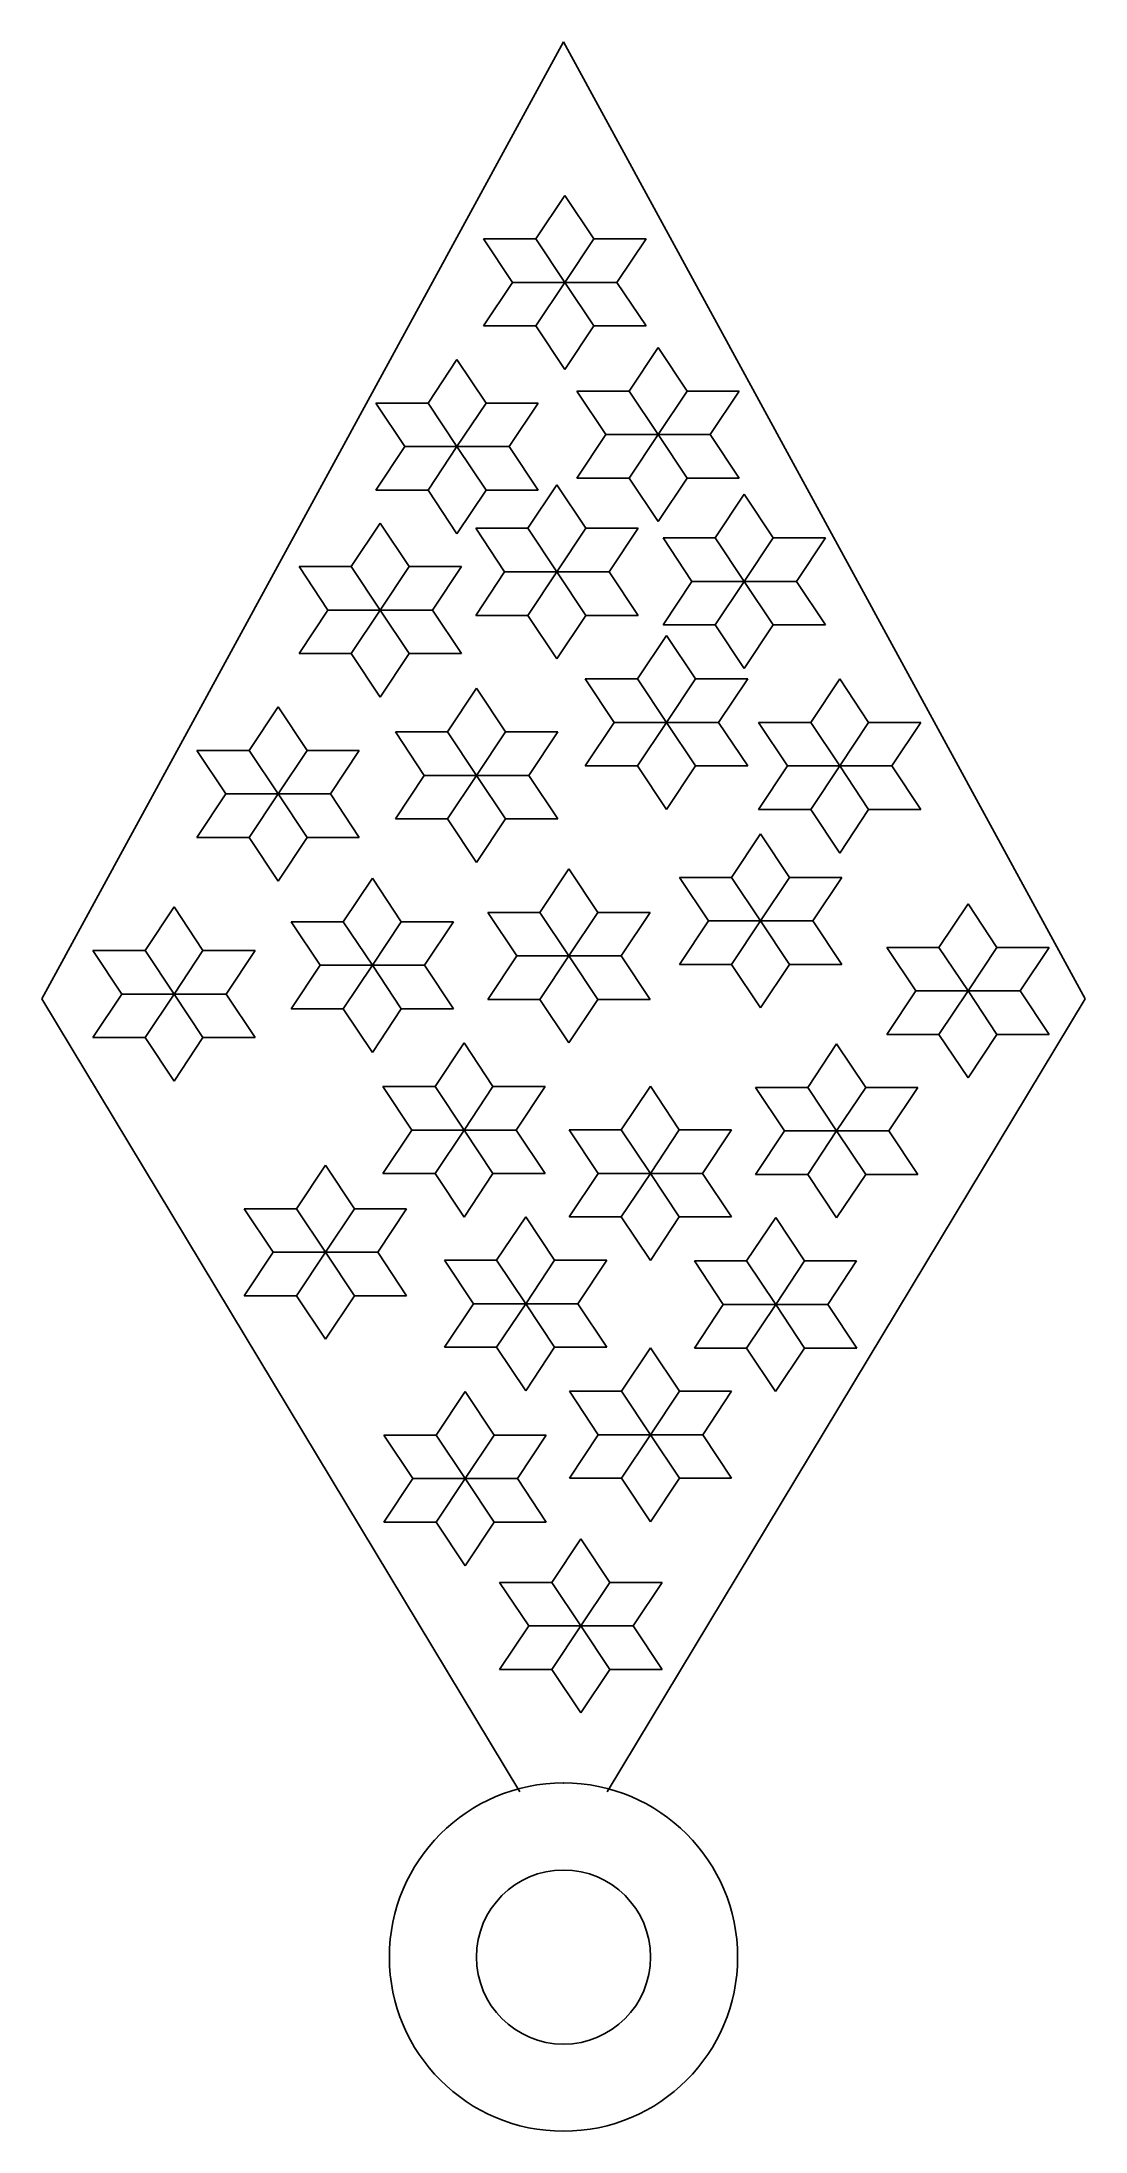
# Model space of a CAD drawing. Header units: centimetres. Extents: x -3 to 3, y -2 to 10.
import ezdxf

# ---------------------------------------------------------------- set-up
doc = ezdxf.new("R2010")
doc.units = ezdxf.units.CM
doc.header["$MEASUREMENT"] = 0
for name, color, linetype in [('3dcutting v7_Sketch12', 7, 'Continuous'), ('3dcutting v7_Sketch13', 7, 'Continuous'), ('3dcutting v7_Sketch14', 7, 'Continuous'), ('3dcutting v7_Sketch15', 7, 'Continuous'), ('3dcutting v7_Sketch19', 7, 'Continuous'), ('3dcutting v7_Sketch20', 7, 'Continuous'), ('3dcutting v7_Sketch21', 7, 'Continuous'), ('3dcutting v7_Sketch22', 7, 'Continuous'), ('3dcutting v7_Sketch23', 7, 'Continuous'), ('3dcutting v7_Sketch25', 7, 'Continuous')]:
    doc.layers.add(name, color=color, linetype=linetype)

msp = doc.modelspace()

# ---------------------------------------------------------------- linework, layer by layer
at = {"layer": '3dcutting v7_Sketch12'}
msp.add_circle((0, -1), 1, dxfattribs=at)
msp.add_point((0, 0), dxfattribs=at)
at = {"layer": '3dcutting v7_Sketch13'}
for p, q in [((0, 10), (-2.997, 4.504)), ((2.997, 4.504), (0, 10)), ((-2.997, 4.504), (-0.25, -0.05)), ((2.997, 4.504), (0.25, -0.05))]:
    msp.add_line(p, q, dxfattribs=at)
msp.add_point((0, 0), dxfattribs=at)
at = {"layer": '3dcutting v7_Sketch14'}
msp.add_point((0, 0), dxfattribs=at)
at = {"layer": '3dcutting v7_Sketch15'}
for p, q in [((0.334, 2.25), (0.5, 2.5)), ((0.5, 2.5), (0.666, 2.25)), ((0.2, 2), (0.034, 2.25)), ((0.034, 2.25), (0.334, 2.25)), ((0.5, 2), (0.334, 2.25)), ((0.666, 2.25), (0.5, 2)), ((0.666, 2.25), (0.966, 2.25)), ((0.966, 2.25), (0.8, 2)), ((0.034, 1.75), (0.2, 2)), ((0.5, 2), (0.2, 2)), ((0.5, 2), (0.334, 1.75)), ((0.5, 2), (0.666, 1.75)), ((0.5, 2), (0.8, 2)), ((0.8, 2), (0.966, 1.75)), ((0.334, 1.75), (0.034, 1.75)), ((0.334, 1.75), (0.5, 1.5)), ((0.666, 1.75), (0.5, 1.5)), ((0.966, 1.75), (0.666, 1.75))]:
    msp.add_line(p, q, dxfattribs=at)
msp.add_point((0, 0), dxfattribs=at)
at = {"layer": '3dcutting v7_Sketch19'}
for p, q in [((0.332, 3.751), (0.499, 4.001)), ((0.499, 4.001), (0.665, 3.751)), ((0.199, 3.501), (0.032, 3.751)), ((0.032, 3.751), (0.332, 3.751)), ((0.499, 3.501), (0.332, 3.751)), ((0.665, 3.751), (0.499, 3.501)), ((0.665, 3.751), (0.965, 3.751)), ((0.965, 3.751), (0.799, 3.501)), ((0.032, 3.251), (0.199, 3.501)), ((0.499, 3.501), (0.199, 3.501)), ((0.499, 3.501), (0.332, 3.251)), ((0.499, 3.501), (0.799, 3.501)), ((0.499, 3.501), (0.665, 3.251)), ((0.799, 3.501), (0.965, 3.251)), ((-0.384, 3.002), (-0.217, 3.252)), ((-0.217, 3.252), (-0.051, 3.002)), ((0.332, 3.251), (0.032, 3.251)), ((0.332, 3.251), (0.499, 3.001)), ((0.665, 3.251), (0.499, 3.001)), ((0.965, 3.251), (0.665, 3.251)), ((1.052, 2.998), (1.219, 3.247)), ((1.219, 3.247), (1.385, 2.998)), ((-0.517, 2.752), (-0.684, 3.002)), ((-0.684, 3.002), (-0.384, 3.002)), ((-0.217, 2.752), (-0.384, 3.002)), ((-0.051, 3.002), (-0.217, 2.752)), ((-0.051, 3.002), (0.249, 3.002)), ((0.249, 3.002), (0.083, 2.752)), ((0.918, 2.748), (0.752, 2.998)), ((0.752, 2.998), (1.052, 2.998)), ((1.219, 2.748), (1.052, 2.998)), ((1.385, 2.998), (1.219, 2.748)), ((1.385, 2.998), (1.684, 2.998)), ((1.684, 2.998), (1.518, 2.748)), ((-0.684, 2.502), (-0.517, 2.752)), ((-0.217, 2.752), (-0.517, 2.752)), ((-0.217, 2.752), (-0.384, 2.502)), ((-0.217, 2.752), (0.083, 2.752)), ((-0.217, 2.752), (-0.051, 2.502)), ((0.083, 2.752), (0.249, 2.502)), ((0.752, 2.498), (0.918, 2.748)), ((1.219, 2.748), (0.918, 2.748)), ((1.219, 2.748), (1.052, 2.498)), ((1.219, 2.748), (1.385, 2.498)), ((1.219, 2.748), (1.518, 2.748)), ((1.518, 2.748), (1.685, 2.498)), ((-0.384, 2.502), (-0.684, 2.502)), ((-0.384, 2.502), (-0.217, 2.252)), ((-0.051, 2.502), (-0.217, 2.252)), ((0.249, 2.502), (-0.051, 2.502)), ((1.052, 2.498), (0.752, 2.498)), ((1.052, 2.498), (1.218, 2.248)), ((1.385, 2.498), (1.218, 2.248)), ((1.685, 2.498), (1.385, 2.498))]:
    msp.add_line(p, q, dxfattribs=at)
msp.add_point((0, 0), dxfattribs=at)
at = {"layer": '3dcutting v7_Sketch20'}
msp.add_point((0, 0), dxfattribs=at)
at = {"layer": '3dcutting v7_Sketch21'}
msp.add_point((0, 0), dxfattribs=at)
at = {"layer": '3dcutting v7_Sketch22'}
for p, q in [((-0.159, 8.868), (0.007, 9.118)), ((0.007, 9.118), (0.174, 8.868)), ((-0.459, 8.868), (-0.159, 8.868)), ((-0.293, 8.618), (-0.459, 8.868)), ((0.007, 8.618), (-0.159, 8.868)), ((0.174, 8.868), (0.007, 8.618)), ((0.174, 8.868), (0.474, 8.868)), ((0.474, 8.868), (0.307, 8.618)), ((-0.459, 8.368), (-0.293, 8.618)), ((0.007, 8.618), (-0.293, 8.618)), ((0.007, 8.618), (-0.159, 8.368)), ((0.007, 8.618), (0.174, 8.368)), ((0.007, 8.618), (0.307, 8.618)), ((0.307, 8.618), (0.474, 8.368)), ((-0.159, 8.368), (-0.459, 8.368)), ((-0.159, 8.368), (0.007, 8.118)), ((0.174, 8.368), (0.007, 8.118)), ((0.474, 8.368), (0.174, 8.368)), ((-0.778, 7.925), (-0.612, 8.175)), ((-0.778, 7.925), (-0.612, 8.175)), ((-0.612, 8.175), (-0.445, 7.925)), ((-0.612, 8.175), (-0.445, 7.925)), ((0.377, 7.994), (0.543, 8.244)), ((0.543, 8.244), (0.71, 7.994)), ((-1.078, 7.925), (-0.778, 7.925)), ((-0.912, 7.675), (-1.078, 7.925)), ((-1.078, 7.925), (-0.778, 7.925)), ((-0.912, 7.675), (-1.078, 7.925)), ((-0.612, 7.675), (-0.778, 7.925)), ((-0.612, 7.675), (-0.778, 7.925)), ((-0.445, 7.925), (-0.612, 7.675)), ((-0.445, 7.925), (-0.612, 7.675)), ((-0.445, 7.925), (-0.145, 7.925)), ((-0.445, 7.925), (-0.145, 7.925)), ((-0.145, 7.925), (-0.312, 7.675)), ((-0.145, 7.925), (-0.312, 7.675)), ((0.243, 7.744), (0.077, 7.994)), ((0.077, 7.994), (0.377, 7.994)), ((0.543, 7.744), (0.377, 7.994)), ((0.71, 7.994), (0.543, 7.744)), ((0.71, 7.994), (1.01, 7.994)), ((1.01, 7.994), (0.843, 7.744)), ((0.077, 7.494), (0.243, 7.744)), ((0.543, 7.744), (0.243, 7.744)), ((0.543, 7.744), (0.377, 7.494)), ((0.543, 7.744), (0.71, 7.494)), ((0.543, 7.744), (0.843, 7.744)), ((0.843, 7.744), (1.01, 7.494)), ((-1.078, 7.425), (-0.912, 7.675)), ((-1.078, 7.425), (-0.912, 7.675)), ((-0.612, 7.675), (-0.912, 7.675)), ((-0.612, 7.675), (-0.912, 7.675)), ((-0.612, 7.675), (-0.778, 7.425)), ((-0.612, 7.675), (-0.778, 7.425)), ((-0.612, 7.675), (-0.445, 7.425)), ((-0.612, 7.675), (-0.445, 7.425)), ((-0.612, 7.675), (-0.312, 7.675)), ((-0.612, 7.675), (-0.312, 7.675)), ((-0.312, 7.675), (-0.145, 7.425)), ((-0.312, 7.675), (-0.145, 7.425)), ((-0.204, 7.206), (-0.038, 7.456)), ((-0.204, 7.206), (-0.038, 7.456)), ((-0.038, 7.456), (0.129, 7.206)), ((-0.038, 7.456), (0.129, 7.206)), ((0.377, 7.494), (0.077, 7.494)), ((0.377, 7.494), (0.543, 7.244)), ((0.71, 7.494), (0.543, 7.244)), ((1.01, 7.494), (0.71, 7.494)), ((-0.778, 7.425), (-1.078, 7.425)), ((-0.778, 7.425), (-0.612, 7.175)), ((-0.445, 7.425), (-0.612, 7.175)), ((-0.145, 7.425), (-0.445, 7.425)), ((0.872, 7.151), (1.038, 7.401)), ((0.872, 7.151), (1.038, 7.401)), ((1.038, 7.401), (1.205, 7.151)), ((1.038, 7.401), (1.205, 7.151)), ((-1.219, 6.986), (-1.053, 7.236)), ((-1.219, 6.986), (-1.053, 7.236)), ((-1.053, 7.236), (-0.886, 6.986)), ((-1.053, 7.236), (-0.886, 6.986)), ((-0.504, 7.206), (-0.204, 7.206)), ((-0.338, 6.956), (-0.504, 7.206)), ((-0.504, 7.206), (-0.204, 7.206)), ((-0.338, 6.956), (-0.504, 7.206)), ((-0.038, 6.956), (-0.204, 7.206)), ((-0.038, 6.956), (-0.204, 7.206)), ((0.129, 7.206), (-0.038, 6.956)), ((0.129, 7.206), (-0.038, 6.956)), ((0.129, 7.206), (0.429, 7.206)), ((0.129, 7.206), (0.429, 7.206)), ((0.429, 7.206), (0.262, 6.956)), ((0.429, 7.206), (0.262, 6.956)), ((0.738, 6.901), (0.572, 7.151)), ((0.572, 7.151), (0.872, 7.151)), ((0.572, 7.151), (0.872, 7.151)), ((0.738, 6.901), (0.572, 7.151)), ((1.038, 6.901), (0.872, 7.151)), ((1.038, 6.901), (0.872, 7.151)), ((1.205, 7.151), (1.038, 6.901)), ((1.205, 7.151), (1.038, 6.901)), ((1.205, 7.151), (1.505, 7.151)), ((1.205, 7.151), (1.505, 7.151)), ((1.505, 7.151), (1.338, 6.901)), ((1.505, 7.151), (1.338, 6.901)), ((-1.519, 6.986), (-1.219, 6.986)), ((-1.353, 6.736), (-1.519, 6.986)), ((-1.519, 6.986), (-1.219, 6.986)), ((-1.353, 6.736), (-1.519, 6.986)), ((-1.053, 6.736), (-1.219, 6.986)), ((-1.053, 6.736), (-1.219, 6.986)), ((-0.886, 6.986), (-1.053, 6.736)), ((-0.886, 6.986), (-1.053, 6.736)), ((-0.886, 6.986), (-0.586, 6.986)), ((-0.886, 6.986), (-0.586, 6.986)), ((-0.586, 6.986), (-0.753, 6.736)), ((-0.586, 6.986), (-0.753, 6.736)), ((-0.504, 6.706), (-0.338, 6.956)), ((-0.504, 6.706), (-0.338, 6.956)), ((-0.038, 6.956), (-0.338, 6.956)), ((-0.038, 6.956), (-0.338, 6.956)), ((-0.038, 6.956), (-0.204, 6.706)), ((-0.038, 6.956), (-0.204, 6.706)), ((-0.038, 6.956), (0.129, 6.706)), ((-0.038, 6.956), (0.262, 6.956)), ((-0.038, 6.956), (0.129, 6.706)), ((-0.038, 6.956), (0.262, 6.956)), ((0.262, 6.956), (0.429, 6.706)), ((0.262, 6.956), (0.429, 6.706)), ((0.572, 6.651), (0.738, 6.901)), ((0.572, 6.651), (0.738, 6.901)), ((1.038, 6.901), (0.738, 6.901)), ((1.038, 6.901), (0.738, 6.901)), ((1.038, 6.901), (0.872, 6.651)), ((1.038, 6.901), (0.872, 6.651)), ((1.038, 6.901), (1.338, 6.901)), ((1.038, 6.901), (1.205, 6.651)), ((1.038, 6.901), (1.338, 6.901)), ((1.038, 6.901), (1.205, 6.651)), ((1.338, 6.901), (1.505, 6.651)), ((1.338, 6.901), (1.505, 6.651)), ((-1.519, 6.486), (-1.353, 6.736)), ((-1.519, 6.486), (-1.353, 6.736)), ((-1.053, 6.736), (-1.353, 6.736)), ((-1.053, 6.736), (-1.353, 6.736)), ((-1.053, 6.736), (-1.219, 6.486)), ((-1.053, 6.736), (-1.219, 6.486)), ((-1.053, 6.736), (-0.753, 6.736)), ((-1.053, 6.736), (-0.753, 6.736)), ((-1.053, 6.736), (-0.886, 6.486)), ((-1.053, 6.736), (-0.886, 6.486)), ((-0.753, 6.736), (-0.586, 6.486)), ((-0.753, 6.736), (-0.586, 6.486)), ((-0.204, 6.706), (-0.504, 6.706)), ((-0.204, 6.706), (-0.038, 6.456)), ((0.129, 6.706), (-0.038, 6.456)), ((0.429, 6.706), (0.129, 6.706)), ((0.872, 6.651), (0.572, 6.651)), ((0.872, 6.651), (1.038, 6.401)), ((1.205, 6.651), (1.038, 6.401)), ((1.505, 6.651), (1.205, 6.651)), ((-1.219, 6.486), (-1.519, 6.486)), ((-1.219, 6.486), (-1.053, 6.236)), ((-0.886, 6.486), (-1.053, 6.236)), ((-0.586, 6.486), (-0.886, 6.486)), ((0.425, 6.341), (0.591, 6.591)), ((0.591, 6.591), (0.758, 6.341)), ((-0.666, 6.037), (-0.5, 6.287)), ((-0.5, 6.287), (-0.333, 6.037)), ((0.125, 6.341), (0.425, 6.341)), ((0.291, 6.091), (0.125, 6.341)), ((0.591, 6.091), (0.425, 6.341)), ((0.758, 6.341), (0.591, 6.091)), ((0.758, 6.341), (1.058, 6.341)), ((1.058, 6.341), (0.891, 6.091)), ((1.42, 6.091), (1.587, 6.341)), ((1.587, 6.341), (1.753, 6.091)), ((-1.806, 5.93), (-1.639, 6.18)), ((-1.639, 6.18), (-1.473, 5.93)), ((-0.8, 5.787), (-0.966, 6.037)), ((-0.966, 6.037), (-0.666, 6.037)), ((-0.5, 5.787), (-0.666, 6.037)), ((-0.333, 6.037), (-0.5, 5.787)), ((-0.333, 6.037), (-0.033, 6.037)), ((-0.033, 6.037), (-0.2, 5.787)), ((0.125, 5.841), (0.291, 6.091)), ((0.591, 6.091), (0.291, 6.091)), ((0.591, 6.091), (0.425, 5.841)), ((0.591, 6.091), (0.891, 6.091)), ((0.591, 6.091), (0.758, 5.841)), ((0.891, 6.091), (1.058, 5.841)), ((1.287, 5.841), (1.12, 6.091)), ((1.12, 6.091), (1.42, 6.091)), ((1.587, 5.841), (1.42, 6.091)), ((1.753, 6.091), (1.587, 5.841)), ((1.753, 6.091), (2.053, 6.091)), ((2.053, 6.091), (1.887, 5.841)), ((-2.106, 5.93), (-1.806, 5.93)), ((-1.939, 5.68), (-2.106, 5.93)), ((-1.639, 5.68), (-1.806, 5.93)), ((-1.473, 5.93), (-1.639, 5.68)), ((-1.473, 5.93), (-1.173, 5.93)), ((-1.173, 5.93), (-1.339, 5.68)), ((-0.966, 5.537), (-0.8, 5.787)), ((-0.5, 5.787), (-0.8, 5.787)), ((-0.5, 5.787), (-0.666, 5.537)), ((-0.5, 5.787), (-0.2, 5.787)), ((-0.5, 5.787), (-0.333, 5.537)), ((-0.2, 5.787), (-0.033, 5.537)), ((0.425, 5.841), (0.125, 5.841)), ((0.425, 5.841), (0.591, 5.591)), ((0.758, 5.841), (0.591, 5.591)), ((1.058, 5.841), (0.758, 5.841)), ((1.12, 5.591), (1.287, 5.841)), ((1.587, 5.841), (1.287, 5.841)), ((1.587, 5.841), (1.42, 5.591)), ((1.587, 5.841), (1.753, 5.591)), ((1.587, 5.841), (1.887, 5.841)), ((1.887, 5.841), (2.053, 5.591)), ((-2.106, 5.43), (-1.939, 5.68)), ((-1.639, 5.68), (-1.939, 5.68)), ((-1.639, 5.68), (-1.806, 5.43)), ((-1.639, 5.68), (-1.473, 5.43)), ((-1.639, 5.68), (-1.339, 5.68)), ((-1.339, 5.68), (-1.173, 5.43)), ((-0.666, 5.537), (-0.966, 5.537)), ((-0.666, 5.537), (-0.5, 5.287)), ((-0.333, 5.537), (-0.5, 5.287)), ((-0.033, 5.537), (-0.333, 5.537)), ((1.42, 5.591), (1.12, 5.591)), ((1.42, 5.591), (1.587, 5.341)), ((1.753, 5.591), (1.587, 5.341)), ((2.053, 5.591), (1.753, 5.591)), ((-1.806, 5.43), (-2.106, 5.43)), ((-1.806, 5.43), (-1.639, 5.18)), ((-1.473, 5.43), (-1.639, 5.18)), ((-1.173, 5.43), (-1.473, 5.43)), ((0.966, 5.201), (1.132, 5.451)), ((1.132, 5.451), (1.299, 5.201)), ((-1.265, 4.946), (-1.098, 5.196)), ((-1.098, 5.196), (-0.932, 4.946)), ((-0.135, 5), (0.031, 5.25)), ((0.031, 5.25), (0.198, 5)), ((0.832, 4.951), (0.666, 5.201)), ((0.666, 5.201), (0.966, 5.201)), ((1.132, 4.951), (0.966, 5.201)), ((1.299, 5.201), (1.132, 4.951)), ((1.299, 5.201), (1.599, 5.201)), ((1.599, 5.201), (1.432, 4.951)), ((2.157, 4.799), (2.324, 5.049)), ((2.324, 5.049), (2.49, 4.799)), ((-2.403, 4.781), (-2.237, 5.031)), ((-2.237, 5.031), (-2.071, 4.781)), ((-1.565, 4.946), (-1.265, 4.946)), ((-1.398, 4.696), (-1.565, 4.946)), ((-1.098, 4.696), (-1.265, 4.946)), ((-0.932, 4.946), (-1.098, 4.696)), ((-0.932, 4.946), (-0.632, 4.946)), ((-0.632, 4.946), (-0.798, 4.696)), ((-0.269, 4.75), (-0.435, 5)), ((-0.435, 5), (-0.135, 5)), ((0.031, 4.75), (-0.135, 5)), ((0.198, 5), (0.031, 4.75)), ((0.198, 5), (0.498, 5)), ((0.498, 5), (0.331, 4.75)), ((0.666, 4.701), (0.832, 4.951)), ((1.132, 4.951), (0.832, 4.951)), ((1.132, 4.951), (0.966, 4.701)), ((1.132, 4.951), (1.299, 4.701)), ((1.132, 4.951), (1.432, 4.951)), ((1.432, 4.951), (1.599, 4.701)), ((-2.703, 4.781), (-2.403, 4.781)), ((-2.537, 4.531), (-2.703, 4.781)), ((-2.237, 4.531), (-2.403, 4.781)), ((-2.071, 4.781), (-2.237, 4.531)), ((-2.071, 4.781), (-1.771, 4.781)), ((-1.771, 4.781), (-1.937, 4.531)), ((-1.565, 4.446), (-1.398, 4.696)), ((-1.098, 4.696), (-1.398, 4.696)), ((-1.098, 4.696), (-1.265, 4.446)), ((-1.098, 4.696), (-0.798, 4.696)), ((-1.098, 4.696), (-0.932, 4.446)), ((-0.798, 4.696), (-0.632, 4.446)), ((-0.435, 4.5), (-0.269, 4.75)), ((0.031, 4.75), (-0.269, 4.75)), ((0.031, 4.75), (-0.135, 4.5)), ((0.031, 4.75), (0.198, 4.5)), ((0.031, 4.75), (0.331, 4.75)), ((0.331, 4.75), (0.498, 4.5)), ((0.966, 4.701), (0.666, 4.701)), ((0.966, 4.701), (1.132, 4.451)), ((1.299, 4.701), (1.132, 4.451)), ((1.599, 4.701), (1.299, 4.701)), ((1.857, 4.799), (2.157, 4.799)), ((2.024, 4.549), (1.857, 4.799)), ((2.324, 4.549), (2.157, 4.799)), ((2.49, 4.799), (2.324, 4.549)), ((2.49, 4.799), (2.79, 4.799)), ((2.79, 4.799), (2.624, 4.549)), ((-2.703, 4.281), (-2.537, 4.531)), ((-2.237, 4.531), (-2.537, 4.531)), ((-2.237, 4.531), (-2.403, 4.281)), ((-2.237, 4.531), (-1.937, 4.531)), ((-2.237, 4.531), (-2.071, 4.281)), ((-1.937, 4.531), (-1.771, 4.281)), ((-1.265, 4.446), (-1.565, 4.446)), ((-1.265, 4.446), (-1.098, 4.196)), ((-0.932, 4.446), (-1.098, 4.196)), ((-0.632, 4.446), (-0.932, 4.446)), ((-0.135, 4.5), (-0.435, 4.5)), ((-0.135, 4.5), (0.031, 4.25)), ((0.198, 4.5), (0.031, 4.25)), ((0.498, 4.5), (0.198, 4.5)), ((1.857, 4.299), (2.024, 4.549)), ((2.324, 4.549), (2.024, 4.549)), ((2.324, 4.549), (2.157, 4.299)), ((2.324, 4.549), (2.624, 4.549)), ((2.324, 4.549), (2.49, 4.299)), ((2.624, 4.549), (2.79, 4.299)), ((-2.403, 4.281), (-2.703, 4.281)), ((-2.403, 4.281), (-2.237, 4.031)), ((-2.071, 4.281), (-2.237, 4.031)), ((-1.771, 4.281), (-2.071, 4.281)), ((-0.738, 4), (-0.571, 4.25)), ((-0.571, 4.25), (-0.405, 4)), ((1.403, 3.995), (1.569, 4.245)), ((1.569, 4.245), (1.736, 3.995)), ((2.157, 4.299), (1.857, 4.299)), ((2.157, 4.299), (2.324, 4.049)), ((2.49, 4.299), (2.324, 4.049)), ((2.79, 4.299), (2.49, 4.299)), ((-1.038, 4), (-0.738, 4)), ((-0.871, 3.75), (-1.038, 4)), ((-0.571, 3.75), (-0.738, 4)), ((-0.405, 4), (-0.571, 3.75)), ((-0.405, 4), (-0.105, 4)), ((-0.105, 4), (-0.271, 3.75)), ((1.103, 3.995), (1.403, 3.995)), ((1.269, 3.745), (1.103, 3.995)), ((1.569, 3.745), (1.403, 3.995)), ((1.736, 3.995), (1.569, 3.745)), ((1.736, 3.995), (2.036, 3.995)), ((2.036, 3.995), (1.869, 3.745)), ((-1.038, 3.5), (-0.871, 3.75)), ((-0.571, 3.75), (-0.871, 3.75)), ((-0.571, 3.75), (-0.738, 3.5)), ((-0.571, 3.75), (-0.271, 3.75)), ((-0.571, 3.75), (-0.405, 3.5)), ((-0.271, 3.75), (-0.105, 3.5)), ((1.103, 3.495), (1.269, 3.745)), ((1.569, 3.745), (1.269, 3.745)), ((1.569, 3.745), (1.403, 3.495)), ((1.569, 3.745), (1.869, 3.745)), ((1.569, 3.745), (1.736, 3.495)), ((1.869, 3.745), (2.036, 3.495)), ((-1.534, 3.298), (-1.367, 3.548)), ((-1.367, 3.548), (-1.201, 3.298)), ((-0.738, 3.5), (-1.038, 3.5)), ((-0.738, 3.5), (-0.571, 3.25)), ((-0.405, 3.5), (-0.571, 3.25)), ((-0.105, 3.5), (-0.405, 3.5)), ((1.403, 3.495), (1.103, 3.495)), ((1.403, 3.495), (1.569, 3.245)), ((1.736, 3.495), (1.569, 3.245)), ((2.036, 3.495), (1.736, 3.495)), ((-1.834, 3.298), (-1.534, 3.298)), ((-1.667, 3.048), (-1.834, 3.298)), ((-1.367, 3.048), (-1.534, 3.298)), ((-1.201, 3.298), (-1.367, 3.048)), ((-1.201, 3.298), (-0.901, 3.298)), ((-0.901, 3.298), (-1.067, 3.048)), ((-1.834, 2.798), (-1.667, 3.048)), ((-1.367, 3.048), (-1.667, 3.048)), ((-1.367, 3.048), (-1.534, 2.798)), ((-1.367, 3.048), (-1.201, 2.798)), ((-1.367, 3.048), (-1.067, 3.048)), ((-1.067, 3.048), (-0.901, 2.798)), ((-1.534, 2.798), (-1.834, 2.798)), ((-1.534, 2.798), (-1.367, 2.548)), ((-1.201, 2.798), (-1.367, 2.548)), ((-0.901, 2.798), (-1.201, 2.798)), ((-0.732, 1.998), (-0.565, 2.248)), ((-0.565, 2.248), (-0.399, 1.998)), ((-0.865, 1.748), (-1.032, 1.998)), ((-1.032, 1.998), (-0.732, 1.998)), ((-0.565, 1.748), (-0.732, 1.998)), ((-0.399, 1.998), (-0.565, 1.748)), ((-0.399, 1.998), (-0.099, 1.998)), ((-0.099, 1.998), (-0.265, 1.748)), ((-1.032, 1.498), (-0.865, 1.748)), ((-0.565, 1.748), (-0.865, 1.748)), ((-0.565, 1.748), (-0.732, 1.498)), ((-0.565, 1.748), (-0.265, 1.748)), ((-0.565, 1.748), (-0.399, 1.498)), ((-0.265, 1.748), (-0.099, 1.498)), ((-0.732, 1.498), (-1.032, 1.498)), ((-0.732, 1.498), (-0.565, 1.248)), ((-0.399, 1.498), (-0.565, 1.248)), ((-0.099, 1.498), (-0.399, 1.498)), ((-0.067, 1.152), (0.1, 1.402)), ((0.1, 1.402), (0.266, 1.152)), ((-0.367, 1.152), (-0.067, 1.152)), ((-0.2, 0.902), (-0.367, 1.152)), ((0.1, 0.902), (-0.067, 1.152)), ((0.266, 1.152), (0.1, 0.902)), ((0.266, 1.152), (0.566, 1.152)), ((0.566, 1.152), (0.4, 0.902)), ((-0.367, 0.652), (-0.2, 0.902)), ((0.1, 0.902), (-0.2, 0.902)), ((0.1, 0.902), (-0.067, 0.652)), ((0.1, 0.902), (0.266, 0.652)), ((0.1, 0.902), (0.4, 0.902)), ((0.4, 0.902), (0.566, 0.652)), ((-0.067, 0.652), (-0.367, 0.652)), ((-0.067, 0.652), (0.1, 0.402)), ((0.266, 0.652), (0.1, 0.402)), ((0.566, 0.652), (0.266, 0.652))]:
    msp.add_line(p, q, dxfattribs=at)
msp.add_point((0, 0), dxfattribs=at)
at = {"layer": '3dcutting v7_Sketch23'}
msp.add_circle((0, -1), 0.5, dxfattribs=at)
msp.add_point((0, 0), dxfattribs=at)
at = {"layer": '3dcutting v7_Sketch25'}
msp.add_point((0, 0), dxfattribs=at)

doc.saveas('drawing.dxf')
